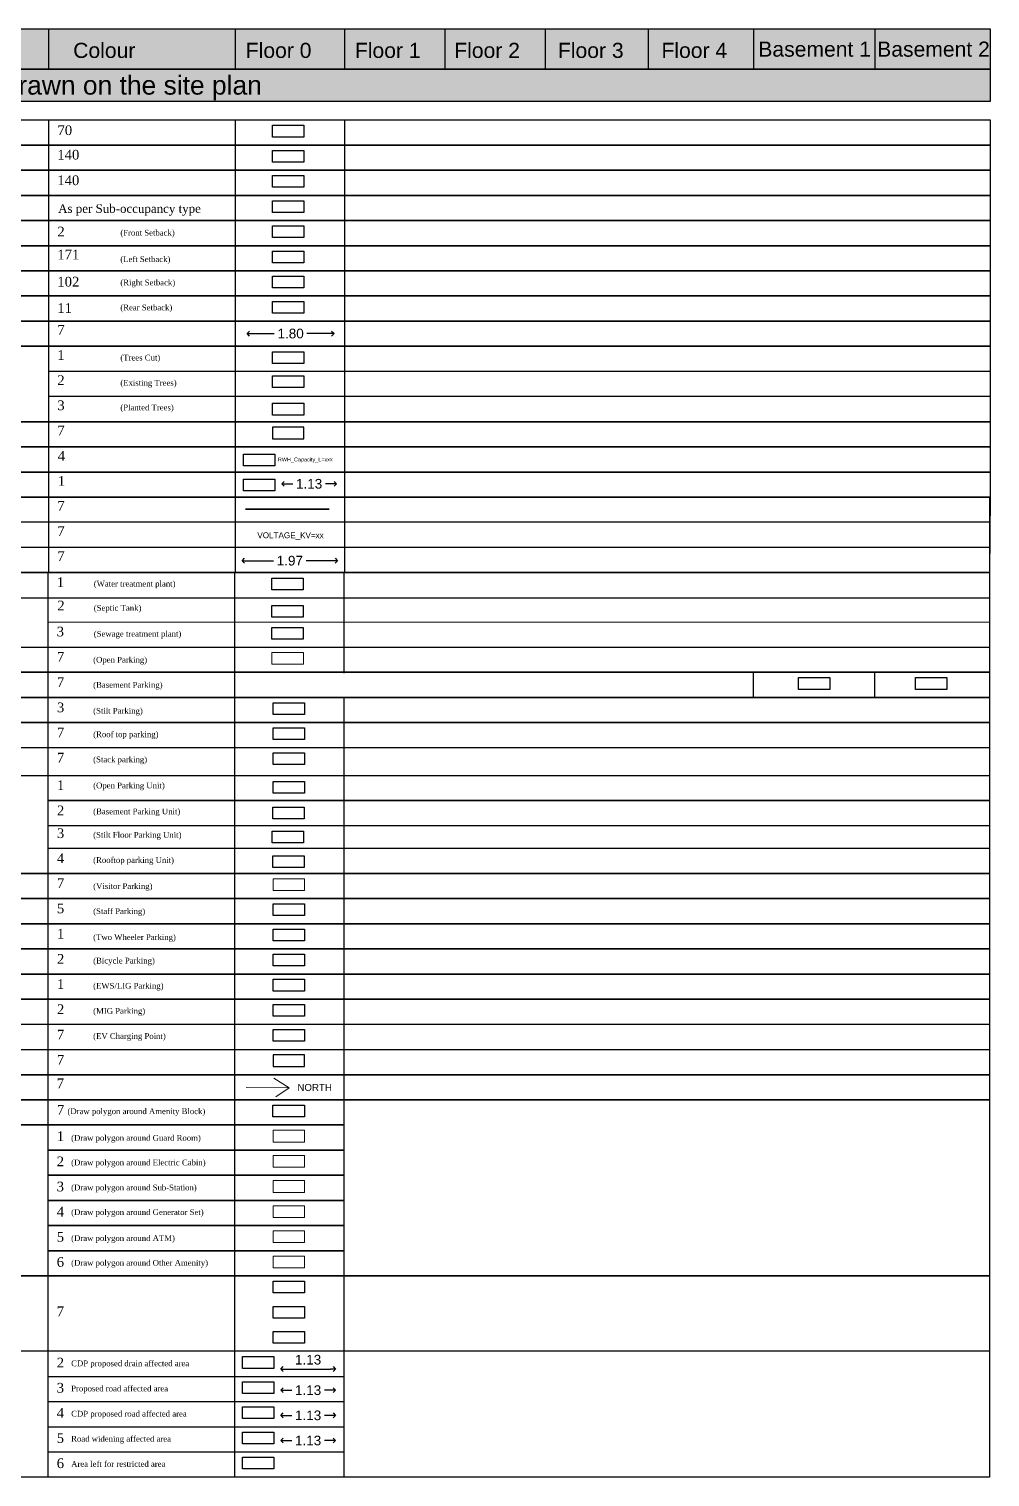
# Model space of a CAD drawing. Header units: millimetres. Extents: x -9481 to -9286, y 28723 to 28853.
# Drawn here: x -9462.12 to -9442.22, y 28811.33 to 28841.31 of the extents above; entities that cross this region are included whole.
import ezdxf

# ---------------------------------------------------------------- set-up
doc = ezdxf.new("R2010")
doc.units = ezdxf.units.MM
doc.header["$PDMODE"] = 34
doc.header["$PDSIZE"] = -15
doc.linetypes.add('CONTINULUS', pattern=[0])
for name, color, linetype in [('ACCBLK_1', 7, 'Continuous'), ('BLK_1_FLR_-2_FAR_AREA_ADD_EXISTING', 7, 'Continuous'), ('BLK_1_PLANTATION_GREENSTRIP', 7, 'Continuous'), ('DA parking', 7, 'Continuous'), ('DIST_BETWEEN_BLK_1_BLK_2', 7, 'Continuous'), ('EV_CHARGING_POINT', 7, 'Continuous'), ('HATCH', 7, 'Continuous'), ('PARKING_UNIT', 7, 'Continuous'), ('PLANTATION_TREECOVER', 7, 'Continuous'), ('SITE_COMPONENTS', 7, 'Continuous'), ('STACK_PARKING', 7, 'Continuous'), ('TWO_WHEELER_PARKING', 7, 'Continuous'), ('WATER_TREATMENT_PLANT', 7, 'Continuous')]:
    doc.layers.add(name, color=color, linetype=linetype)
for name, color, linetype, lineweight in [('ACCBLK_1_UNIT_1', 7, 'Continuous', 0), ('AFFECTED_LAND_AREA', 1, 'Continuous', 30), ('NORTH_DIRECTION', 7, 'Continuous', 0), ('OPEN_PARKING', 7, 'Continuous', 0), ('PLAN', 7, 'Continuous', 40), ('VISITOR_PARKING', 7, 'Continuous', 0)]:
    doc.layers.add(name, color=color, linetype=linetype, lineweight=lineweight)
for name, color, linetype, plot in [('BLK_1_COVERED_AREA', 140, 'Continuous', False), ('BLK_1_COVERED_AREA_DEDUCT', 140, 'Continuous', False), ('BLK_1_FIRE_TENDER_MOVEMENT', 7, 'Continuous', False), ('BLK_1_FLR_-1_COVERED_PARKING', 7, 'Continuous', False), ('BLK_1_FLR_-2_COVERED_PARKING', 7, 'Continuous', False), ('BLK_1_LVL_0_BLDG_FOOT_PRINT', 1, 'Continuous', False), ('BLK_1_LVL_0_FRONT_SETBACK', 2, 'Continuous', False), ('BLK_1_LVL_0_REAR_SETBACK', 11, 'Continuous', False), ('BLK_1_LVL_0_SIDE_SETBACK1', 171, 'Continuous', False), ('BLK_1_LVL_0_SIDE_SETBACK2', 102, 'Continuous', False), ('BLK_2_FIRE_TENDER_MOVEMENT', 7, 'Continuous', False), ('BLK_3_FIRE_TENDER_MOVEMENT', 7, 'Continuous', False), ('HORIZ_CLEAR_OHEL_1', 7, 'Continuous', False), ('OHEL_1', 7, 'Continuous', False), ('PLOT_BOUNDARY', 70, 'Continuous', False), ('RWH', 4, 'Continuous', False), ('SPECIAL_PARKING', 7, 'Continuous', False), ('VOLTAGE_1', 7, 'Continuous', False)]:
    doc.layers.add(name, color=color, linetype=linetype, plot=plot)
doc.styles.add('Arial', font='arial.ttf', dxfattribs={"height": 0.2})
doc.styles.add('MtXpl_Georgia', font='georgiab.ttf')
doc.styles.get("Standard").update_dxf_attribs({"font": 'arial.ttf', "height": 0.25})
doc.styles.add('style2', font='arial.ttf', dxfattribs={"height": 0.3})
doc.dimstyles.new('INT DIM', dxfattribs={"dimtxt": 0.3, "dimasz": 0.1, "dimexe": 0.18, "dimexo": 0.0625, "dimgap": 0.09, "dimtad": 0, "dimzin": 0, "dimdsep": 46, "dimtxsty": 'style2', "dimblk": 'OPEN90', "dimcen": 0.09, "dimse1": 1, "dimse2": 1, "dimclrd": 250, "dimclrt": 256, "dimadec": 0, "dimazin": 0, "dimtfac": 1, "dimtofl": 0, "dimtmove": 0, "dimatfit": 3, "dimfxl": 0, "dimtolj": 1, "dimtzin": 0, "dimlwd": -1, "dimarcsym": 0})

# ---------------------------------------------------------------- blocks, each defined once
blk = doc.blocks.new('Ho')
h = blk.add_hatch(color=244)
h.dxf.hatch_style = 1
h.paths.add_polyline_path([(-9481.246, 28805.433), (-9481.246, 28804.6), (-9470.852, 28804.6), (-9470.852, 28805.433)], flags=17)
h.paths.add_polyline_path([(-9470.852, 28805.433), (-9470.852, 28804.6), (-9461.72, 28804.6), (-9461.72, 28805.433)], flags=17)
h.paths.add_polyline_path([(-9457.85, 28804.6), (-9457.85, 28805.433), (-9461.72, 28805.433), (-9461.72, 28804.6)], flags=17)
h.paths.add_polyline_path([(-9457.85, 28805.433), (-9457.85, 28804.6), (-9455.59, 28804.6), (-9455.59, 28805.433)], flags=17)
h.paths.add_polyline_path([(-9455.59, 28805.433), (-9455.59, 28804.6), (-9453.509, 28804.6), (-9453.509, 28805.433)], flags=17)
h.paths.add_polyline_path([(-9453.509, 28805.433), (-9453.509, 28804.6), (-9451.428, 28804.6), (-9451.428, 28805.433)], flags=17)
h.paths.add_polyline_path([(-9449.296, 28805.433), (-9451.428, 28805.433), (-9451.428, 28804.6), (-9449.296, 28804.6)], flags=17)
h.paths.add_polyline_path([(-9447.114, 28805.433), (-9449.296, 28805.433), (-9449.296, 28804.6), (-9447.114, 28804.6)], flags=17)
h.paths.add_polyline_path([(-9444.602, 28805.433), (-9447.114, 28805.433), (-9447.114, 28804.6), (-9444.602, 28804.6)], flags=17)
h.paths.add_polyline_path([(-9442.218, 28804.6), (-9442.218, 28805.433), (-9444.602, 28805.433), (-9444.602, 28804.6)])
for p, q in [((-9470.852, 28805.433), (-9470.852, 28804.6)), ((-9461.72, 28805.433), (-9461.72, 28804.598)), ((-9457.85, 28805.433), (-9457.85, 28804.6)), ((-9455.59, 28805.433), (-9455.59, 28804.6)), ((-9453.509, 28805.433), (-9453.509, 28804.6)), ((-9451.428, 28805.433), (-9451.428, 28804.6)), ((-9449.296, 28805.433), (-9449.296, 28804.6)), ((-9447.114, 28805.433), (-9447.114, 28804.6)), ((-9444.602, 28805.433), (-9444.602, 28804.6))]:
    blk.add_line(p, q)
blk.add_lwpolyline([(-9481.246, 28805.433), (-9442.218, 28805.433), (-9442.218, 28804.6), (-9481.246, 28804.6), (-9481.246, 28805.433)], close=True)
at = {"color": 18, "char_height": 0.31294, "attachment_point": 1}
for s, width, gutter_width, insert in [('{\\C256;Basement 1}', 9.5109, 1.306, (-9447.017, 28805.172)), ('{\\C256;Basement 2}', 9.5109, 1.306, (-9444.555, 28805.172)), ('{\\C256;Feature Name}', 11.88863, 1.633, (-9480.349, 28805.146)), ('{\\C256;Layer Name}', 11.88863, 1.633, (-9469.843, 28805.146)), ('{\\C256;Colour}', 11.88863, 1.633, (-9461.206, 28805.146)), ('{\\C256;Floor 0}', 11.88863, 1.633, (-9457.632, 28805.146)), ('{\\C256;Floor 1}', 11.88863, 1.633, (-9455.372, 28805.146)), ('{\\C256;Floor 2}', 11.88863, 1.633, (-9453.314, 28805.146)), ('{\\C256;Floor 3}', 11.88863, 1.633, (-9451.167, 28805.146)), ('{\\C256;Floor 4}', 11.88863, 1.633, (-9449.023, 28805.146))]:
    blk.add_mtext_dynamic_manual_height_columns(s, width=width, gutter_width=gutter_width, heights=[0], dxfattribs=dict(at, insert=insert))
blk = doc.blocks.new('_Open90')
at = {"layer": 'PLAN', "color": 0, "lineweight": -2}
for p, q in [((0, 0), (-1, 0)), ((-0.5, 0.5), (0, 0)), ((0, 0), (-0.5, -0.5))]:
    blk.add_line(p, q, dxfattribs=at)
blk = doc.blocks.new('*D5')
at = {"layer": 'Defpoints', "color": 0}
for p in [(-9457.602, 28835.007), (-9455.804, 28835.007), (-9455.804, 28835.007)]:
    blk.add_point(p, dxfattribs=at)
at = {"layer": 'DIST_BETWEEN_BLK_1_BLK_2', "color": 250, "ltscale": 0.05}
for p, q in [((-9457.502, 28835.007), (-9457.043, 28835.007)), ((-9455.904, 28835.007), (-9456.364, 28835.007))]:
    blk.add_line(p, q, dxfattribs=at)
at = {"layer": 'DIST_BETWEEN_BLK_1_BLK_2', "color": 250, "xscale": 0.1, "yscale": 0.1, "zscale": 0.1, "rotation": 180}
blk.add_blockref('_Open90', (-9457.602, 28835.007), dxfattribs=at)
at = {"layer": 'DIST_BETWEEN_BLK_1_BLK_2', "color": 250, "xscale": 0.1, "yscale": 0.1, "zscale": 0.1}
blk.add_blockref('_Open90', (-9455.804, 28835.007), dxfattribs=at)
at = {"layer": 'DIST_BETWEEN_BLK_1_BLK_2', "linetype": 'CONTINULUS', "ltscale": 0.05, "insert": (-9456.703, 28835.007), "char_height": 0.2, "attachment_point": 5, "style": 'Arial'}
blk.add_mtext('\\A1;1.80', dxfattribs=at)
blk = doc.blocks.new('*D6')
at = {"layer": 'Defpoints', "color": 0}
for p in [(-9456.885, 28831.879), (-9455.754, 28831.897), (-9455.754, 28831.897)]:
    blk.add_point(p, dxfattribs=at)
at = {"layer": 'SITE_COMPONENTS', "color": 250, "ltscale": 0.05}
for p, q in [((-9456.785, 28831.897), (-9456.66, 28831.897)), ((-9455.854, 28831.897), (-9455.98, 28831.897))]:
    blk.add_line(p, q, dxfattribs=at)
at = {"layer": 'SITE_COMPONENTS', "color": 250, "xscale": 0.1, "yscale": 0.1, "zscale": 0.1, "rotation": 180}
blk.add_blockref('_Open90', (-9456.885, 28831.897), dxfattribs=at)
at = {"layer": 'SITE_COMPONENTS', "color": 250, "xscale": 0.1, "yscale": 0.1, "zscale": 0.1}
blk.add_blockref('_Open90', (-9455.754, 28831.897), dxfattribs=at)
at = {"layer": 'SITE_COMPONENTS', "linetype": 'CONTINULUS', "ltscale": 0.05, "insert": (-9456.32, 28831.897), "char_height": 0.2, "attachment_point": 5, "style": 'Arial'}
blk.add_mtext('\\A1;1.13', dxfattribs=at)
blk = doc.blocks.new('*D7')
at = {"layer": 'Defpoints', "color": 0}
for p in [(-9457.705, 28830.307), (-9455.733, 28830.307), (-9455.733, 28830.305)]:
    blk.add_point(p, dxfattribs=at)
at = {"layer": 'HORIZ_CLEAR_OHEL_1', "color": 250, "ltscale": 0.05}
for p, q in [((-9457.605, 28830.305), (-9457.059, 28830.305)), ((-9455.833, 28830.305), (-9456.379, 28830.305))]:
    blk.add_line(p, q, dxfattribs=at)
at = {"layer": 'HORIZ_CLEAR_OHEL_1', "color": 250, "xscale": 0.1, "yscale": 0.1, "zscale": 0.1, "rotation": 180}
blk.add_blockref('_Open90', (-9457.705, 28830.305), dxfattribs=at)
at = {"layer": 'HORIZ_CLEAR_OHEL_1', "color": 250, "xscale": 0.1, "yscale": 0.1, "zscale": 0.1}
blk.add_blockref('_Open90', (-9455.733, 28830.305), dxfattribs=at)
at = {"layer": 'HORIZ_CLEAR_OHEL_1', "linetype": 'CONTINULUS', "ltscale": 0.05, "insert": (-9456.719, 28830.305), "char_height": 0.2, "attachment_point": 5, "style": 'Arial'}
blk.add_mtext('\\A1;1.97', dxfattribs=at)
blk = doc.blocks.new('*D314')
at = {"layer": 'AFFECTED_LAND_AREA', "color": 250, "ltscale": 0.5}
blk.add_line((-9456.806, 28813.571), (-9455.875, 28813.571), dxfattribs=at)
at = {"layer": 'Defpoints', "color": 0}
for p in [(-9455.775, 28813.571), (-9455.775, 28813.571), (-9456.906, 28813.552)]:
    blk.add_point(p, dxfattribs=at)
at = {"layer": 'AFFECTED_LAND_AREA', "color": 250, "xscale": 0.1, "yscale": 0.1, "zscale": 0.1, "rotation": 180}
blk.add_blockref('_Open90', (-9456.906, 28813.571), dxfattribs=at)
at = {"layer": 'AFFECTED_LAND_AREA', "color": 250, "xscale": 0.1, "yscale": 0.1, "zscale": 0.1}
blk.add_blockref('_Open90', (-9455.775, 28813.571), dxfattribs=at)
at = {"layer": 'AFFECTED_LAND_AREA', "linetype": 'CONTINULUS', "ltscale": 0.05, "insert": (-9456.341, 28813.763), "char_height": 0.2, "attachment_point": 5, "style": 'Arial'}
blk.add_mtext('\\A1;1.13', dxfattribs=at)
blk = doc.blocks.new('*D315')
at = {"layer": 'AFFECTED_LAND_AREA', "color": 250, "ltscale": 0.5}
for p, q in [((-9456.806, 28813.132), (-9456.681, 28813.132)), ((-9455.875, 28813.132), (-9456.001, 28813.132))]:
    blk.add_line(p, q, dxfattribs=at)
at = {"layer": 'Defpoints', "color": 0}
for p in [(-9456.906, 28813.113), (-9455.775, 28813.132), (-9455.775, 28813.132)]:
    blk.add_point(p, dxfattribs=at)
at = {"layer": 'AFFECTED_LAND_AREA', "color": 250, "xscale": 0.1, "yscale": 0.1, "zscale": 0.1, "rotation": 180}
blk.add_blockref('_Open90', (-9456.906, 28813.132), dxfattribs=at)
at = {"layer": 'AFFECTED_LAND_AREA', "color": 250, "xscale": 0.1, "yscale": 0.1, "zscale": 0.1}
blk.add_blockref('_Open90', (-9455.775, 28813.132), dxfattribs=at)
at = {"layer": 'AFFECTED_LAND_AREA', "linetype": 'CONTINULUS', "ltscale": 0.05, "insert": (-9456.341, 28813.132), "char_height": 0.2, "attachment_point": 5, "style": 'Arial'}
blk.add_mtext('\\A1;1.13', dxfattribs=at)
blk = doc.blocks.new('*D316')
at = {"layer": 'AFFECTED_LAND_AREA', "color": 250, "ltscale": 0.5}
for p, q in [((-9456.806, 28812.611), (-9456.681, 28812.611)), ((-9455.875, 28812.611), (-9456.001, 28812.611))]:
    blk.add_line(p, q, dxfattribs=at)
at = {"layer": 'Defpoints', "color": 0}
for p in [(-9456.906, 28812.593), (-9455.775, 28812.611), (-9455.775, 28812.611)]:
    blk.add_point(p, dxfattribs=at)
at = {"layer": 'AFFECTED_LAND_AREA', "color": 250, "xscale": 0.1, "yscale": 0.1, "zscale": 0.1, "rotation": 180}
blk.add_blockref('_Open90', (-9456.906, 28812.611), dxfattribs=at)
at = {"layer": 'AFFECTED_LAND_AREA', "color": 250, "xscale": 0.1, "yscale": 0.1, "zscale": 0.1}
blk.add_blockref('_Open90', (-9455.775, 28812.611), dxfattribs=at)
at = {"layer": 'AFFECTED_LAND_AREA', "linetype": 'CONTINULUS', "ltscale": 0.05, "insert": (-9456.341, 28812.611), "char_height": 0.2, "attachment_point": 5, "style": 'Arial'}
blk.add_mtext('\\A1;1.13', dxfattribs=at)
blk = doc.blocks.new('*D317')
at = {"layer": 'AFFECTED_LAND_AREA', "color": 250, "ltscale": 0.5}
for p, q in [((-9456.806, 28812.09), (-9456.681, 28812.09)), ((-9455.875, 28812.09), (-9456.001, 28812.09))]:
    blk.add_line(p, q, dxfattribs=at)
at = {"layer": 'Defpoints', "color": 0}
for p in [(-9456.906, 28812.072), (-9455.775, 28812.09), (-9455.775, 28812.09)]:
    blk.add_point(p, dxfattribs=at)
at = {"layer": 'AFFECTED_LAND_AREA', "color": 250, "xscale": 0.1, "yscale": 0.1, "zscale": 0.1, "rotation": 180}
blk.add_blockref('_Open90', (-9456.906, 28812.09), dxfattribs=at)
at = {"layer": 'AFFECTED_LAND_AREA', "color": 250, "xscale": 0.1, "yscale": 0.1, "zscale": 0.1}
blk.add_blockref('_Open90', (-9455.775, 28812.09), dxfattribs=at)
at = {"layer": 'AFFECTED_LAND_AREA', "linetype": 'CONTINULUS', "ltscale": 0.05, "insert": (-9456.341, 28812.09), "char_height": 0.2, "attachment_point": 5, "style": 'Arial'}
blk.add_mtext('\\A1;1.13', dxfattribs=at)

msp = doc.modelspace()

# ---------------------------------------------------------------- hatches: boundary and pattern name
at = {"layer": 'HATCH', "linetype": 'CONTINULUS', "ltscale": 0.05}
h = msp.add_hatch(color=241, dxfattribs=at)
h.dxf.hatch_style = 1
h.paths.add_polyline_path([(-9481.246, 28840.481), (-9481.246, 28839.812), (-9442.218, 28839.812), (-9442.218, 28840.481)])

# ---------------------------------------------------------------- linework, layer by layer
for p, q in [((-9461.72, 28839.43), (-9461.72, 28838.908)), ((-9457.85, 28839.43), (-9457.85, 28838.909)), ((-9455.59, 28839.43), (-9455.59, 28838.909)), ((-9461.72, 28838.909), (-9461.72, 28838.387)), ((-9457.85, 28838.909), (-9457.85, 28838.389)), ((-9455.59, 28838.909), (-9455.59, 28838.389)), ((-9461.72, 28838.389), (-9461.72, 28837.347)), ((-9457.85, 28838.389), (-9457.85, 28837.347)), ((-9455.59, 28838.389), (-9455.59, 28837.347)), ((-9461.72, 28837.347), (-9461.72, 28836.825)), ((-9457.85, 28837.347), (-9457.85, 28836.827)), ((-9455.59, 28837.347), (-9455.59, 28836.827)), ((-9461.72, 28836.827), (-9461.72, 28836.305)), ((-9457.85, 28836.827), (-9457.85, 28836.306)), ((-9455.59, 28836.827), (-9455.59, 28836.306)), ((-9461.72, 28836.306), (-9461.72, 28835.784)), ((-9457.85, 28836.306), (-9457.85, 28835.786)), ((-9455.59, 28836.306), (-9455.59, 28835.786)), ((-9461.72, 28835.786), (-9461.72, 28835.263)), ((-9457.85, 28835.786), (-9457.85, 28835.265)), ((-9455.59, 28835.786), (-9455.59, 28835.265)), ((-9442.218, 28835.265), (-9481.246, 28835.265)), ((-9461.72, 28835.265), (-9461.72, 28834.743)), ((-9457.85, 28835.265), (-9457.85, 28834.744)), ((-9455.59, 28835.265), (-9455.59, 28834.744)), ((-9481.246, 28834.744), (-9442.218, 28834.744)), ((-9461.72, 28834.744), (-9461.72, 28834.222)), ((-9457.85, 28834.744), (-9457.85, 28834.224)), ((-9455.59, 28834.744), (-9455.59, 28834.224)), ((-9442.218, 28834.744), (-9442.218, 28834.224)), ((-9461.72, 28834.224), (-9461.72, 28833.701)), ((-9442.218, 28834.224), (-9461.72, 28834.224)), ((-9457.85, 28834.224), (-9457.85, 28833.703)), ((-9455.59, 28834.224), (-9455.59, 28833.703)), ((-9442.218, 28834.224), (-9442.218, 28833.703)), ((-9461.72, 28833.703), (-9461.72, 28833.181)), ((-9442.218, 28833.703), (-9461.72, 28833.703)), ((-9457.85, 28833.703), (-9457.85, 28833.182)), ((-9455.59, 28833.703), (-9455.59, 28833.182)), ((-9442.218, 28833.703), (-9442.218, 28833.182)), ((-9442.218, 28833.182), (-9481.246, 28833.182)), ((-9461.72, 28833.182), (-9461.72, 28832.66)), ((-9457.85, 28833.182), (-9457.85, 28832.662)), ((-9455.59, 28833.182), (-9455.59, 28832.662)), ((-9461.72, 28832.662), (-9461.72, 28832.14)), ((-9457.85, 28832.662), (-9457.85, 28832.141)), ((-9455.59, 28832.662), (-9455.59, 28832.141)), ((-9461.72, 28832.141), (-9461.72, 28831.619)), ((-9457.85, 28832.141), (-9457.85, 28831.62)), ((-9455.59, 28832.141), (-9455.59, 28831.62)), ((-9461.72, 28831.62), (-9461.72, 28831.098)), ((-9457.85, 28831.62), (-9457.85, 28831.1)), ((-9455.59, 28831.62), (-9455.59, 28831.1)), ((-9442.23, 28831.62), (-9442.23, 28831.1)), ((-9442.23, 28831.1), (-9470.852, 28831.1)), ((-9461.72, 28831.1), (-9461.72, 28830.578)), ((-9457.85, 28831.1), (-9457.85, 28830.579)), ((-9455.59, 28831.1), (-9455.59, 28830.579)), ((-9442.23, 28831.1), (-9442.23, 28830.579)), ((-9442.23, 28830.579), (-9470.852, 28830.579)), ((-9461.72, 28830.579), (-9461.72, 28830.057)), ((-9457.85, 28830.579), (-9457.85, 28830.058)), ((-9455.59, 28830.579), (-9455.59, 28830.058)), ((-9442.23, 28830.579), (-9442.23, 28830.058)), ((-9461.732, 28830.058), (-9461.732, 28827.976)), ((-9457.862, 28830.058), (-9457.862, 28827.976)), ((-9455.602, 28830.058), (-9455.602, 28827.976)), ((-9461.732, 28828.516), (-9461.732, 28827.994)), ((-9457.862, 28828.516), (-9457.862, 28827.996)), ((-9455.602, 28828.516), (-9455.602, 28827.996)), ((-9461.732, 28827.996), (-9461.732, 28827.473)), ((-9457.862, 28827.996), (-9457.862, 28827.475)), ((-9447.126, 28827.996), (-9447.126, 28827.475)), ((-9444.614, 28827.996), (-9444.614, 28827.475)), ((-9461.732, 28827.475), (-9461.732, 28826.953)), ((-9457.862, 28827.475), (-9457.862, 28826.954)), ((-9455.602, 28827.475), (-9455.602, 28826.954)), ((-9461.732, 28826.954), (-9461.732, 28826.432)), ((-9457.862, 28826.954), (-9457.862, 28826.434)), ((-9455.602, 28826.954), (-9455.602, 28826.434)), ((-9461.732, 28825.913), (-9461.732, 28825.391)), ((-9461.732, 28825.393), (-9461.732, 28824.871)), ((-9461.732, 28824.872), (-9461.732, 28824.35)), ((-9461.732, 28823.83), (-9461.732, 28823.308)), ((-9457.862, 28823.83), (-9457.862, 28823.31)), ((-9455.602, 28823.83), (-9455.602, 28822.789)), ((-9461.732, 28823.31), (-9461.732, 28822.788)), ((-9457.862, 28823.31), (-9457.862, 28822.789)), ((-9461.732, 28822.789), (-9461.732, 28822.267)), ((-9457.862, 28822.789), (-9457.862, 28822.269)), ((-9455.602, 28822.789), (-9455.602, 28822.269)), ((-9461.732, 28822.269), (-9461.732, 28821.746)), ((-9457.862, 28822.269), (-9457.862, 28821.748)), ((-9455.602, 28822.269), (-9455.602, 28821.748)), ((-9461.732, 28821.748), (-9461.732, 28821.226)), ((-9457.862, 28821.748), (-9457.862, 28821.227)), ((-9455.602, 28821.748), (-9455.602, 28821.227)), ((-9461.732, 28821.227), (-9461.732, 28820.186)), ((-9457.862, 28821.227), (-9457.862, 28820.186)), ((-9455.602, 28821.227), (-9455.602, 28820.186)), ((-9461.732, 28820.186), (-9461.732, 28819.664)), ((-9457.862, 28820.186), (-9457.862, 28819.665)), ((-9455.602, 28820.186), (-9455.602, 28819.665)), ((-9461.732, 28819.665), (-9461.732, 28819.143)), ((-9457.862, 28819.665), (-9457.862, 28819.145)), ((-9455.602, 28819.665), (-9455.602, 28819.145)), ((-9461.732, 28819.145), (-9461.732, 28818.622)), ((-9457.862, 28819.145), (-9457.862, 28818.624)), ((-9455.602, 28819.145), (-9455.602, 28818.624)), ((-9461.732, 28818.624), (-9461.732, 28818.102)), ((-9457.862, 28818.624), (-9457.862, 28818.103)), ((-9455.602, 28818.624), (-9455.602, 28818.103)), ((-9461.732, 28818.103), (-9461.732, 28817.581)), ((-9457.862, 28818.103), (-9457.862, 28817.583)), ((-9455.602, 28818.103), (-9455.602, 28817.583)), ((-9461.732, 28817.583), (-9461.732, 28817.061)), ((-9457.862, 28817.583), (-9457.862, 28817.062)), ((-9455.602, 28817.583), (-9455.602, 28817.062)), ((-9461.732, 28817.062), (-9461.732, 28816.54)), ((-9457.862, 28817.062), (-9457.862, 28816.541)), ((-9455.602, 28817.062), (-9455.602, 28816.541)), ((-9461.732, 28816.541), (-9461.732, 28816.019)), ((-9457.862, 28816.541), (-9457.862, 28816.021)), ((-9455.602, 28816.541), (-9455.602, 28816.021)), ((-9461.732, 28816.021), (-9461.732, 28811.335)), ((-9457.862, 28816.021), (-9457.862, 28815.5)), ((-9455.602, 28816.021), (-9455.602, 28815.5)), ((-9457.862, 28815.5), (-9457.862, 28814.979)), ((-9457.862, 28815.5), (-9457.862, 28811.335)), ((-9455.602, 28815.5), (-9455.602, 28814.979)), ((-9457.862, 28814.979), (-9457.862, 28814.459)), ((-9455.602, 28814.979), (-9455.602, 28814.459)), ((-9455.602, 28814.459), (-9455.602, 28811.335))]:
    msp.add_line(p, q)
for points in [[(-9481.246, 28840.481), (-9442.218, 28840.481), (-9442.218, 28839.812), (-9481.246, 28839.812), (-9481.246, 28840.481)], [(-9481.246, 28839.43), (-9442.218, 28839.43), (-9442.218, 28838.909), (-9481.246, 28838.909), (-9481.246, 28839.43)], [(-9481.246, 28837.868), (-9442.218, 28837.868), (-9442.218, 28837.347), (-9481.246, 28837.347), (-9481.246, 28837.868)], [(-9481.246, 28835.265), (-9442.218, 28835.265), (-9442.218, 28834.744), (-9481.246, 28834.744), (-9481.246, 28835.265)], [(-9481.246, 28833.182), (-9442.218, 28833.182), (-9442.218, 28832.662), (-9481.246, 28832.662), (-9481.246, 28833.182)], [(-9481.246, 28832.662), (-9442.218, 28832.662), (-9442.218, 28832.141), (-9481.246, 28832.141), (-9481.246, 28832.662)], [(-9481.246, 28832.141), (-9442.218, 28832.141), (-9442.218, 28831.62), (-9481.246, 28831.62), (-9481.246, 28832.141)], [(-9481.246, 28831.62), (-9442.218, 28831.62), (-9442.23, 28830.058), (-9481.258, 28830.058), (-9481.258, 28830.579)], [(-9481.258, 28820.186), (-9442.23, 28820.186), (-9442.23, 28819.665), (-9481.258, 28819.665), (-9481.258, 28820.186)], [(-9481.258, 28819.665), (-9442.23, 28819.665), (-9442.23, 28819.145), (-9481.258, 28819.145), (-9481.258, 28819.665)]]:
    msp.add_lwpolyline(points, close=True)
for points in [[(-9481.246, 28838.389), (-9481.246, 28838.909), (-9442.218, 28838.909), (-9442.218, 28838.389), (-9470.99, 28838.389)], [(-9470.99, 28838.389), (-9442.218, 28838.389), (-9442.218, 28837.868), (-9481.246, 28837.868), (-9481.246, 28838.389)], [(-9481.246, 28836.827), (-9481.246, 28837.347), (-9442.218, 28837.347), (-9442.218, 28836.827), (-9470.99, 28836.827)], [(-9470.99, 28837.347), (-9442.218, 28837.347), (-9442.218, 28836.827), (-9470.99, 28836.827)], [(-9470.99, 28836.827), (-9442.218, 28836.827), (-9442.218, 28836.306), (-9470.99, 28836.306)], [(-9470.99, 28836.306), (-9442.218, 28836.306), (-9442.218, 28835.786), (-9470.99, 28835.786)], [(-9470.99, 28835.786), (-9442.218, 28835.786), (-9442.218, 28835.265), (-9481.246, 28835.265), (-9481.246, 28835.786)], [(-9481.258, 28829.538), (-9481.258, 28830.058), (-9442.23, 28830.058), (-9442.23, 28829.538), (-9442.23, 28829.538)], [(-9481.258, 28827.996), (-9481.258, 28828.516), (-9442.23, 28828.516), (-9442.23, 28827.996), (-9470.864, 28827.996)], [(-9470.864, 28827.996), (-9442.23, 28827.996), (-9442.23, 28827.475), (-9470.864, 28827.475)], [(-9470.864, 28827.475), (-9442.23, 28827.475), (-9442.23, 28826.954), (-9470.864, 28826.954)], [(-9470.864, 28826.954), (-9442.23, 28826.954), (-9442.23, 28826.434), (-9470.864, 28826.434)], [(-9481.258, 28825.862), (-9442.23, 28825.862), (-9442.23, 28825.342), (-9461.732, 28825.342)], [(-9461.732, 28825.342), (-9442.23, 28825.342), (-9442.23, 28824.814), (-9461.732, 28824.814)], [(-9461.732, 28824.351), (-9442.23, 28824.351), (-9442.23, 28823.83), (-9470.864, 28823.83)], [(-9481.258, 28823.31), (-9481.258, 28823.83), (-9442.23, 28823.83), (-9442.23, 28823.31), (-9470.864, 28823.31)], [(-9470.864, 28823.31), (-9442.23, 28823.31), (-9442.23, 28822.789), (-9470.864, 28822.789)], [(-9470.864, 28822.789), (-9442.23, 28822.789), (-9442.23, 28822.269), (-9470.864, 28822.269)], [(-9470.864, 28822.269), (-9442.23, 28822.269), (-9442.23, 28821.748), (-9470.864, 28821.748)], [(-9470.864, 28821.748), (-9442.23, 28821.748), (-9442.23, 28821.227), (-9470.864, 28821.227)], [(-9470.864, 28821.227), (-9442.23, 28821.227), (-9442.23, 28820.707), (-9470.864, 28820.707)], [(-9481.258, 28818.624), (-9481.258, 28819.145), (-9442.23, 28819.145), (-9442.23, 28818.624)], [(-9470.864, 28818.624), (-9455.602, 28818.624)], [(-9470.864, 28818.624), (-9455.602, 28818.624)], [(-9455.602, 28818.624), (-9470.864, 28818.624)], [(-9442.23, 28818.624), (-9442.23, 28818.103)], [(-9461.732, 28818.103), (-9455.602, 28818.103)], [(-9455.602, 28818.103), (-9461.732, 28818.103)], [(-9442.23, 28818.103), (-9442.23, 28817.583)], [(-9461.732, 28817.583), (-9455.602, 28817.583)], [(-9455.602, 28817.583), (-9461.732, 28817.583)], [(-9442.23, 28817.583), (-9442.23, 28817.062)], [(-9461.732, 28817.062), (-9455.602, 28817.062)], [(-9455.602, 28817.062), (-9461.732, 28817.062)], [(-9442.23, 28817.062), (-9442.23, 28816.541)], [(-9461.732, 28816.541), (-9455.602, 28816.541)], [(-9455.602, 28816.541), (-9461.732, 28816.541)], [(-9442.23, 28816.541), (-9442.23, 28816.021)], [(-9442.23, 28816.021), (-9442.23, 28815.5), (-9481.258, 28815.5), (-9481.258, 28816.021), (-9481.258, 28816.021)], [(-9461.732, 28816.021), (-9455.602, 28816.021)], [(-9455.602, 28816.021), (-9461.732, 28816.021)], [(-9481.258, 28814.979), (-9481.258, 28815.5), (-9442.23, 28815.5), (-9442.23, 28814.979)], [(-9442.23, 28814.979), (-9442.23, 28814.459)], [(-9442.23, 28814.459), (-9442.23, 28813.938), (-9481.258, 28813.938), (-9481.258, 28814.459)], [(-9442.23, 28813.938), (-9442.23, 28811.335), (-9481.258, 28811.335), (-9481.258, 28813.938)], [(-9461.732, 28813.418), (-9455.602, 28813.418)], [(-9461.732, 28812.897), (-9455.602, 28812.897)], [(-9461.732, 28812.376), (-9455.602, 28812.376)], [(-9461.732, 28811.856), (-9455.602, 28811.856)]]:
    msp.add_lwpolyline(points)
at = {"layer": 'ACCBLK_1'}
msp.add_lwpolyline([(-9457.068, 28819.034), (-9456.419, 28819.034), (-9456.419, 28818.791), (-9457.068, 28818.791)], close=True, dxfattribs=at)
at = {"layer": 'ACCBLK_1_UNIT_1', "color": 1, "linetype": 'CONTINULUS', "ltscale": 0.05}
msp.add_lwpolyline([(-9456.415, 28818.513), (-9457.064, 28818.513), (-9457.064, 28818.271), (-9456.415, 28818.271)], close=True, dxfattribs=at)
at = {"layer": 'ACCBLK_1_UNIT_1', "color": 2, "linetype": 'CONTINULUS', "ltscale": 0.05}
msp.add_lwpolyline([(-9456.415, 28817.992), (-9457.064, 28817.992), (-9457.064, 28817.75), (-9456.415, 28817.75)], close=True, dxfattribs=at)
at = {"layer": 'ACCBLK_1_UNIT_1', "color": 3, "linetype": 'CONTINULUS', "ltscale": 0.05}
msp.add_lwpolyline([(-9456.415, 28817.472), (-9457.064, 28817.472), (-9457.064, 28817.229), (-9456.415, 28817.229)], close=True, dxfattribs=at)
at = {"layer": 'ACCBLK_1_UNIT_1', "color": 4, "linetype": 'CONTINULUS', "ltscale": 0.05}
msp.add_lwpolyline([(-9456.415, 28816.951), (-9457.064, 28816.951), (-9457.064, 28816.709), (-9456.415, 28816.709)], close=True, dxfattribs=at)
at = {"layer": 'ACCBLK_1_UNIT_1', "color": 5, "linetype": 'CONTINULUS', "ltscale": 0.05}
msp.add_lwpolyline([(-9456.415, 28816.43), (-9457.064, 28816.43), (-9457.064, 28816.188), (-9456.415, 28816.188)], close=True, dxfattribs=at)
at = {"layer": 'ACCBLK_1_UNIT_1', "color": 6, "linetype": 'CONTINULUS', "ltscale": 0.05}
msp.add_lwpolyline([(-9456.415, 28815.91), (-9457.064, 28815.91), (-9457.064, 28815.667), (-9456.415, 28815.667)], close=True, dxfattribs=at)
at = {"layer": 'AFFECTED_LAND_AREA', "color": 2, "ltscale": 0.5}
msp.add_lwpolyline([(-9457.703, 28813.827), (-9457.054, 28813.827), (-9457.054, 28813.585), (-9457.703, 28813.585)], close=True, dxfattribs=at)
at = {"layer": 'AFFECTED_LAND_AREA', "color": 3, "ltscale": 0.5}
msp.add_lwpolyline([(-9457.703, 28813.306), (-9457.054, 28813.306), (-9457.054, 28813.064), (-9457.703, 28813.064)], close=True, dxfattribs=at)
at = {"layer": 'AFFECTED_LAND_AREA', "color": 4, "ltscale": 0.5}
msp.add_lwpolyline([(-9457.703, 28812.786), (-9457.054, 28812.786), (-9457.054, 28812.544), (-9457.703, 28812.544)], close=True, dxfattribs=at)
at = {"layer": 'AFFECTED_LAND_AREA', "color": 5, "ltscale": 0.5}
msp.add_lwpolyline([(-9457.703, 28812.265), (-9457.054, 28812.265), (-9457.054, 28812.023), (-9457.703, 28812.023)], close=True, dxfattribs=at)
at = {"layer": 'AFFECTED_LAND_AREA', "color": 6, "ltscale": 0.5}
msp.add_lwpolyline([(-9457.703, 28811.744), (-9457.054, 28811.744), (-9457.054, 28811.502), (-9457.703, 28811.502)], close=True, dxfattribs=at)
at = {"layer": 'BLK_1_COVERED_AREA'}
msp.add_lwpolyline([(-9457.08, 28838.798), (-9456.431, 28838.798), (-9456.431, 28838.556), (-9457.08, 28838.556)], close=True, dxfattribs=at)
at = {"layer": 'BLK_1_COVERED_AREA_DEDUCT'}
msp.add_lwpolyline([(-9457.08, 28838.278), (-9456.431, 28838.278), (-9456.431, 28838.036), (-9457.08, 28838.036)], close=True, dxfattribs=at)
at = {"layer": 'BLK_1_FIRE_TENDER_MOVEMENT', "color": 7, "linetype": 'CONTINULUS', "ltscale": 0.05}
msp.add_lwpolyline([(-9457.064, 28815.389), (-9456.415, 28815.389), (-9456.415, 28815.147), (-9457.064, 28815.147)], close=True, dxfattribs=at)
at = {"layer": 'BLK_1_FLR_-1_COVERED_PARKING', "linetype": 'CONTINULUS', "ltscale": 0.05}
msp.add_lwpolyline([(-9446.187, 28827.885), (-9445.538, 28827.885), (-9445.538, 28827.642), (-9446.187, 28827.642)], close=True, dxfattribs=at)
at = {"layer": 'BLK_1_FLR_-2_COVERED_PARKING', "linetype": 'CONTINULUS', "ltscale": 0.05}
msp.add_lwpolyline([(-9443.761, 28827.885), (-9443.112, 28827.885), (-9443.112, 28827.642), (-9443.761, 28827.642)], close=True, dxfattribs=at)
at = {"layer": 'BLK_1_FLR_-2_FAR_AREA_ADD_EXISTING', "color": 7, "linetype": 'CONTINULUS', "ltscale": 0.05}
for p, q in [((-9461.732, 28826.432), (-9461.732, 28823.83)), ((-9457.862, 28826.434), (-9457.862, 28823.83)), ((-9455.602, 28826.434), (-9455.602, 28823.83))]:
    msp.add_line(p, q, dxfattribs=at)
at = {"layer": 'BLK_1_LVL_0_BLDG_FOOT_PRINT', "color": 25}
msp.add_lwpolyline([(-9457.08, 28837.756), (-9456.431, 28837.756), (-9456.431, 28837.514), (-9457.08, 28837.514)], close=True, dxfattribs=at)
at = {"layer": 'BLK_1_LVL_0_FRONT_SETBACK', "color": 2}
msp.add_lwpolyline([(-9457.08, 28837.236), (-9456.431, 28837.236), (-9456.431, 28836.994), (-9457.08, 28836.994)], close=True, dxfattribs=at)
at = {"layer": 'BLK_1_LVL_0_REAR_SETBACK', "color": 11}
msp.add_lwpolyline([(-9457.08, 28835.674), (-9456.431, 28835.674), (-9456.431, 28835.432), (-9457.08, 28835.432)], close=True, dxfattribs=at)
at = {"layer": 'BLK_1_LVL_0_SIDE_SETBACK1', "color": 171}
msp.add_lwpolyline([(-9457.08, 28836.716), (-9456.431, 28836.716), (-9456.431, 28836.474), (-9457.08, 28836.474)], close=True, dxfattribs=at)
at = {"layer": 'BLK_1_LVL_0_SIDE_SETBACK2', "color": 102}
msp.add_lwpolyline([(-9457.08, 28836.195), (-9456.431, 28836.195), (-9456.431, 28835.953), (-9457.08, 28835.953)], close=True, dxfattribs=at)
at = {"layer": 'BLK_1_PLANTATION_GREENSTRIP', "linetype": 'CONTINULUS', "ltscale": 0.05}
msp.add_lwpolyline([(-9456.431, 28833.071), (-9457.08, 28833.071), (-9457.08, 28832.829), (-9456.431, 28832.829)], close=True, dxfattribs=at)
at = {"layer": 'BLK_2_FIRE_TENDER_MOVEMENT', "color": 7, "linetype": 'CONTINULUS', "ltscale": 0.05}
msp.add_lwpolyline([(-9457.064, 28814.868), (-9456.415, 28814.868), (-9456.415, 28814.626), (-9457.064, 28814.626)], close=True, dxfattribs=at)
at = {"layer": 'BLK_3_FIRE_TENDER_MOVEMENT', "color": 7, "linetype": 'CONTINULUS', "ltscale": 0.05}
msp.add_lwpolyline([(-9457.064, 28814.348), (-9456.415, 28814.348), (-9456.415, 28814.106), (-9457.064, 28814.106)], close=True, dxfattribs=at)
at = {"layer": 'DA parking', "color": 7, "linetype": 'CONTINULUS', "ltscale": 0.05}
msp.add_lwpolyline([(-9456.415, 28820.075), (-9457.064, 28820.075), (-9457.064, 28819.833), (-9456.415, 28819.833)], close=True, dxfattribs=at)
at = {"layer": 'EV_CHARGING_POINT', "color": 7, "linetype": 'CONTINULUS', "ltscale": 0.05}
for p, q in [((-9481.258, 28829.538), (-9442.23, 28829.538)), ((-9442.23, 28829.558), (-9442.23, 28828.516)), ((-9461.732, 28829.034), (-9442.23, 28829.037)), ((-9442.23, 28826.434), (-9442.23, 28823.83)), ((-9442.23, 28820.707), (-9442.23, 28820.186))]:
    msp.add_line(p, q, dxfattribs=at)
msp.add_lwpolyline([(-9457.064, 28820.598), (-9456.415, 28820.598), (-9456.415, 28820.356), (-9457.064, 28820.356)], close=True, dxfattribs=at)
at = {"layer": 'NORTH_DIRECTION', "color": 7}
msp.add_line((-9456.735, 28819.392), (-9457.008, 28819.208), dxfattribs=at)
msp.add_lwpolyline([(-9457.621, 28819.396), (-9456.735, 28819.392), (-9457.05, 28819.592)], dxfattribs=at)
at = {"layer": 'OHEL_1', "color": 7, "linetype": 'CONTINULUS', "ltscale": 0.05}
msp.add_lwpolyline([(-9455.904, 28831.371), (-9457.64, 28831.371)], close=True, dxfattribs=at)
at = {"layer": 'OPEN_PARKING', "color": 7, "linetype": 'CONTINULUS', "ltscale": 0.05}
msp.add_lwpolyline([(-9457.089, 28828.405), (-9456.439, 28828.405), (-9456.439, 28828.163), (-9457.089, 28828.163)], close=True, dxfattribs=at)
at = {"layer": 'PARKING_UNIT', "color": 1, "linetype": 'CONTINULUS', "ltscale": 0.05}
msp.add_lwpolyline([(-9457.064, 28825.735), (-9456.415, 28825.735), (-9456.415, 28825.493), (-9457.064, 28825.493)], close=True, dxfattribs=at)
at = {"layer": 'PARKING_UNIT', "color": 2, "linetype": 'CONTINULUS', "ltscale": 0.05}
msp.add_lwpolyline([(-9457.074, 28825.202), (-9456.424, 28825.202), (-9456.424, 28824.96), (-9457.074, 28824.96)], close=True, dxfattribs=at)
at = {"layer": 'PARKING_UNIT', "color": 3, "linetype": 'CONTINULUS', "ltscale": 0.05}
msp.add_lwpolyline([(-9457.082, 28824.708), (-9456.433, 28824.708), (-9456.433, 28824.465), (-9457.082, 28824.465)], close=True, dxfattribs=at)
at = {"layer": 'PARKING_UNIT', "color": 4, "linetype": 'CONTINULUS', "ltscale": 0.05}
msp.add_lwpolyline([(-9457.074, 28824.196), (-9456.424, 28824.196), (-9456.424, 28823.954), (-9457.074, 28823.954)], close=True, dxfattribs=at)
at = {"layer": 'PLANTATION_TREECOVER', "color": 1, "linetype": 'CONTINULUS', "ltscale": 0.05}
msp.add_lwpolyline([(-9456.431, 28834.391), (-9457.08, 28834.391), (-9457.08, 28834.633), (-9456.431, 28834.633)], close=True, dxfattribs=at)
at = {"layer": 'PLANTATION_TREECOVER', "color": 2, "linetype": 'CONTINULUS', "ltscale": 0.05}
msp.add_lwpolyline([(-9456.431, 28833.889), (-9457.08, 28833.889), (-9457.08, 28834.131), (-9456.431, 28834.131)], close=True, dxfattribs=at)
at = {"layer": 'PLANTATION_TREECOVER', "color": 3, "linetype": 'CONTINULUS', "ltscale": 0.05}
msp.add_lwpolyline([(-9456.431, 28833.322), (-9457.08, 28833.322), (-9457.08, 28833.564), (-9456.431, 28833.564)], close=True, dxfattribs=at)
at = {"layer": 'PLOT_BOUNDARY'}
msp.add_lwpolyline([(-9457.08, 28839.319), (-9456.431, 28839.319), (-9456.431, 28839.077), (-9457.08, 28839.077)], close=True, dxfattribs=at)
at = {"layer": 'RWH'}
msp.add_lwpolyline([(-9457.682, 28832.513), (-9457.033, 28832.513), (-9457.033, 28832.271), (-9457.682, 28832.271)], close=True, dxfattribs=at)
at = {"layer": 'SITE_COMPONENTS', "color": 1, "linetype": 'CONTINULUS', "ltscale": 0.05}
msp.add_lwpolyline([(-9457.033, 28831.75), (-9457.682, 28831.75), (-9457.682, 28831.992), (-9457.033, 28831.992)], close=True, dxfattribs=at)
at = {"layer": 'SITE_COMPONENTS', "color": 2, "linetype": 'CONTINULUS', "ltscale": 0.05}
msp.add_lwpolyline([(-9457.092, 28829.377), (-9456.443, 28829.377), (-9456.443, 28829.135), (-9457.092, 28829.135)], close=True, dxfattribs=at)
at = {"layer": 'SITE_COMPONENTS', "color": 3, "linetype": 'CONTINULUS', "ltscale": 0.05}
msp.add_lwpolyline([(-9457.092, 28828.923), (-9456.443, 28828.923), (-9456.443, 28828.681), (-9457.092, 28828.681)], close=True, dxfattribs=at)
at = {"layer": 'SPECIAL_PARKING', "color": 3, "linetype": 'CONTINULUS', "ltscale": 0.05}
msp.add_lwpolyline([(-9457.064, 28827.364), (-9456.415, 28827.364), (-9456.415, 28827.122), (-9457.064, 28827.122)], close=True, dxfattribs=at)
at = {"layer": 'SPECIAL_PARKING', "color": 4, "linetype": 'CONTINULUS', "ltscale": 0.05}
msp.add_lwpolyline([(-9457.064, 28826.846), (-9456.415, 28826.846), (-9456.415, 28826.604), (-9457.064, 28826.604)], close=True, dxfattribs=at)
at = {"layer": 'SPECIAL_PARKING', "color": 5, "linetype": 'CONTINULUS', "ltscale": 0.05}
msp.add_lwpolyline([(-9457.064, 28823.201), (-9456.415, 28823.201), (-9456.415, 28822.959), (-9457.064, 28822.959)], close=True, dxfattribs=at)
at = {"layer": 'SPECIAL_PARKING', "color": 1, "linetype": 'CONTINULUS', "ltscale": 0.05}
msp.add_lwpolyline([(-9457.064, 28821.639), (-9456.415, 28821.639), (-9456.415, 28821.397), (-9457.064, 28821.397)], close=True, dxfattribs=at)
at = {"layer": 'SPECIAL_PARKING', "color": 2, "linetype": 'CONTINULUS', "ltscale": 0.05}
msp.add_lwpolyline([(-9457.064, 28821.119), (-9456.415, 28821.119), (-9456.415, 28820.877), (-9457.064, 28820.877)], close=True, dxfattribs=at)
at = {"layer": 'STACK_PARKING', "color": 7, "linetype": 'CONTINULUS', "ltscale": 0.05}
msp.add_lwpolyline([(-9457.064, 28826.325), (-9456.415, 28826.325), (-9456.415, 28826.083), (-9457.064, 28826.083)], close=True, dxfattribs=at)
at = {"layer": 'TWO_WHEELER_PARKING', "color": 1, "linetype": 'CONTINULUS', "ltscale": 0.05}
msp.add_lwpolyline([(-9457.064, 28822.678), (-9456.415, 28822.678), (-9456.415, 28822.436), (-9457.064, 28822.436)], close=True, dxfattribs=at)
at = {"layer": 'TWO_WHEELER_PARKING', "color": 2, "linetype": 'CONTINULUS', "ltscale": 0.05}
msp.add_lwpolyline([(-9457.064, 28822.16), (-9456.415, 28822.16), (-9456.415, 28821.918), (-9457.064, 28821.918)], close=True, dxfattribs=at)
at = {"layer": 'VISITOR_PARKING', "color": 7}
msp.add_lwpolyline([(-9457.064, 28823.719), (-9456.415, 28823.719), (-9456.415, 28823.477), (-9457.064, 28823.477)], close=True, dxfattribs=at)
at = {"layer": 'WATER_TREATMENT_PLANT', "color": 2, "linetype": 'CONTINULUS', "ltscale": 0.05}
msp.add_lwpolyline([(-9457.092, 28829.947), (-9456.443, 28829.947), (-9456.443, 28829.705), (-9457.092, 28829.705)], close=True, dxfattribs=at)

# ---------------------------------------------------------------- block references
at = {"layer": 'BLK_1_PLANTATION_GREENSTRIP', "linetype": 'CONTINULUS'}
msp.add_blockref('Ho', (0, 35.881), dxfattribs=at)

# ---------------------------------------------------------------- texts
at = {"linetype": 'CONTINULUS', "style": 'MtXpl_Georgia'}
for s, height, p in [('70', 0.2012, (-9461.531, 28839.117)), ('140', 0.2012, (-9461.535, 28838.611)), ('140', 0.2012, (-9461.535, 28838.081)), ('As per Sub-occupancy type', 0.17748, (-9461.517, 28837.507)), ('2', 0.201, (-9461.534, 28837.02)), ('(Front Setback)', 0.11941, (-9460.23, 28837.036)), ('171', 0.2012, (-9461.535, 28836.543)), ('(Left Setback)', 0.11941, (-9460.23, 28836.488)), ('102', 0.2012, (-9461.535, 28835.982)), ('(Right Setback)', 0.11941, (-9460.23, 28836.005)), ('11', 0.2012, (-9461.535, 28835.436)), ('(Rear Setback)', 0.11941, (-9460.23, 28835.488)), ('7', 0.201, (-9461.535, 28834.984)), ('1', 0.201, (-9461.535, 28834.464)), ('(Trees Cut)', 0.11941, (-9460.23, 28834.45)), ('2', 0.201, (-9461.535, 28833.943)), ('(Existing Trees)', 0.11941, (-9460.23, 28833.929)), ('3', 0.201, (-9461.535, 28833.422)), ('(Planted Trees)', 0.11941, (-9460.23, 28833.419)), ('7', 0.201, (-9461.535, 28832.902)), ('4', 0.201, (-9461.526, 28832.376)), ('1', 0.201, (-9461.526, 28831.856)), ('7', 0.201, (-9461.535, 28831.34)), ('7', 0.201, (-9461.535, 28830.819)), ('7', 0.201, (-9461.535, 28830.298)), ('1', 0.201, (-9461.547, 28829.76)), ('(Water treatment plant)', 0.11941, (-9460.78, 28829.77)), ('2', 0.201, (-9461.535, 28829.277)), ('(Septic Tank)', 0.11941, (-9460.78, 28829.269)), ('3', 0.201, (-9461.547, 28828.739)), ('(Sewage treatment plant)', 0.11941, (-9460.78, 28828.733)), ('7', 0.201, (-9461.543, 28828.215)), ('(Open Parking)', 0.11941, (-9460.792, 28828.195)), ('7', 0.201, (-9461.543, 28827.692)), ('(Basement Parking)', 0.11941, (-9460.792, 28827.675)), ('3', 0.201, (-9461.543, 28827.169)), ('(Stilt Parking)', 0.11941, (-9460.792, 28827.139)), ('7', 0.201, (-9461.543, 28826.647)), ('(Roof top parking)', 0.11941, (-9460.792, 28826.652)), ('7', 0.201, (-9461.543, 28826.127)), ('(Stack parking)', 0.11941, (-9460.792, 28826.132)), ('1', 0.201, (-9461.543, 28825.558)), ('(Open Parking Unit)', 0.11941, (-9460.792, 28825.593)), ('2', 0.201, (-9461.543, 28825.035)), ('(Basement Parking Unit)', 0.11941, (-9460.792, 28825.056)), ('3', 0.201, (-9461.543, 28824.564)), ('(Stilt Floor Parking Unit)', 0.11941, (-9460.792, 28824.57)), ('4', 0.201, (-9461.543, 28824.045)), ('(Rooftop parking Unit)', 0.11941, (-9460.792, 28824.049)), ('7', 0.201, (-9461.543, 28823.529)), ('(Visitor Parking)', 0.11941, (-9460.792, 28823.509)), ('5', 0.201, (-9461.543, 28823.007)), ('(Staff Parking)', 0.11941, (-9460.792, 28822.99)), ('1', 0.201, (-9461.543, 28822.484)), ('(Two Wheeler Parking)', 0.11941, (-9460.792, 28822.453)), ('2', 0.201, (-9461.543, 28821.961)), ('(Bicycle Parking)', 0.11941, (-9460.792, 28821.966)), ('1', 0.201, (-9461.543, 28821.44)), ('(EWS/LIG Parking)', 0.11941, (-9460.792, 28821.446)), ('2', 0.201, (-9461.543, 28820.919)), ('(MIG Parking)', 0.11941, (-9460.792, 28820.925)), ('7', 0.201, (-9461.543, 28820.394)), ('(EV Charging Point)', 0.11941, (-9460.792, 28820.405)), ('7', 0.201, (-9461.543, 28819.873)), ('7', 0.201, (-9461.547, 28819.385)), ('7', 0.201, (-9461.543, 28818.836)), ('(Draw polygon around Amenity Block)', 0.11941, (-9461.325, 28818.848)), ('1', 0.201, (-9461.547, 28818.29)), ('(Draw polygon around Guard Room)', 0.11941, (-9461.248, 28818.297)), ('2', 0.201, (-9461.547, 28817.769)), ('(Draw polygon around Electric Cabin)', 0.11941, (-9461.248, 28817.787)), ('3', 0.201, (-9461.547, 28817.249)), ('(Draw polygon around Sub-Station)', 0.11941, (-9461.248, 28817.269)), ('4', 0.201, (-9461.547, 28816.728)), ('(Draw polygon around Generator Set)', 0.11941, (-9461.248, 28816.759)), ('5', 0.201, (-9461.547, 28816.207)), ('(Draw polygon around ATM)', 0.11941, (-9461.248, 28816.222)), ('6', 0.201, (-9461.547, 28815.687)), ('(Draw polygon around Other Amenity)', 0.11941, (-9461.248, 28815.711)), ('7', 0.201, (-9461.547, 28814.665)), ('2', 0.201, (-9461.547, 28813.604)), ('CDP proposed drain affected area ', 0.11941, (-9461.248, 28813.629)), ('3', 0.201, (-9461.547, 28813.083)), ('Proposed road affected area', 0.11941, (-9461.248, 28813.108)), ('4', 0.201, (-9461.547, 28812.563)), ('CDP proposed road affected area', 0.11941, (-9461.248, 28812.587)), ('5', 0.201, (-9461.547, 28812.042)), ('Road widening affected area', 0.11941, (-9461.248, 28812.067)), ('6', 0.201, (-9461.547, 28811.521)), ('Area left for restricted area', 0.11941, (-9461.248, 28811.546))]:
    msp.add_text(s, height=height, dxfattribs=at).set_placement(p)
at = {"color": 18, "insert": (-9465.804, 28840.346), "char_height": 0.39118, "attachment_point": 1}
msp.add_mtext_dynamic_manual_height_columns('Layers to be drawn on the site plan', width=11.88863, gutter_width=1.633, heights=[0], dxfattribs=at)
at = {"layer": 'NORTH_DIRECTION', "color": 7, "insert": (-9456.563, 28819.473), "char_height": 0.144, "attachment_point": 1}
msp.add_mtext_dynamic_manual_height_columns('NORTH', width=0.82897, gutter_width=0.72, heights=[0], dxfattribs=at)
at = {"layer": 'RWH', "color": 4, "insert": (-9456.967, 28832.442), "char_height": 0.081, "attachment_point": 1}
msp.add_mtext_dynamic_manual_height_columns('RWH_Capacity_L=xxx', width=0.42206, gutter_width=0.405, heights=[0], dxfattribs=at)
at = {"layer": 'VOLTAGE_1', "color": 7, "linetype": 'CONTINULUS', "ltscale": 0.05, "insert": (-9457.392, 28830.892), "char_height": 0.12, "attachment_point": 1, "style": 'Arial'}
msp.add_mtext_dynamic_manual_height_columns('VOLTAGE_KV=xx', width=22.85046, gutter_width=0.6, heights=[0], dxfattribs=at)

# ---------------------------------------------------------------- dimensions: what is measured, and where the dimension line sits
at = {"layer": 'AFFECTED_LAND_AREA', "color": 2, "ltscale": 0.5}
dim = msp.add_linear_dim(base=(-9455.775, 28813.571), p1=(-9456.906, 28813.552), p2=(-9455.775, 28813.571), dimstyle='INT DIM', override={"dimtxt": 0.2, "dimtad": 3, "dimtxsty": 'Arial', "dimfxl": 0.125, "dimtfill": 1, "dimtfillclr": 7, "dimarcsym": 1}, dxfattribs=at)
dim.commit()
dim.dimension.update_dxf_attribs({"geometry": '*D314', "text_midpoint": (-9456.341, 28813.571), "dimtype": 160})
at = {"layer": 'AFFECTED_LAND_AREA', "color": 3, "ltscale": 0.5}
dim = msp.add_linear_dim(base=(-9455.775, 28813.132), p1=(-9456.906, 28813.113), p2=(-9455.775, 28813.132), dimstyle='INT DIM', override={"dimtxt": 0.2, "dimtxsty": 'Arial', "dimfxl": 0.125, "dimtfill": 1, "dimtfillclr": 7, "dimarcsym": 1}, dxfattribs=at)
dim.commit()
dim.dimension.update_dxf_attribs({"geometry": '*D315', "text_midpoint": (-9456.341, 28813.132)})
at = {"layer": 'AFFECTED_LAND_AREA', "color": 4, "ltscale": 0.5}
dim = msp.add_linear_dim(base=(-9455.775, 28812.611), p1=(-9456.906, 28812.593), p2=(-9455.775, 28812.611), dimstyle='INT DIM', override={"dimtxt": 0.2, "dimtxsty": 'Arial', "dimfxl": 0.125, "dimtfill": 1, "dimtfillclr": 7, "dimarcsym": 1}, dxfattribs=at)
dim.commit()
dim.dimension.update_dxf_attribs({"geometry": '*D316', "text_midpoint": (-9456.341, 28812.611)})
at = {"layer": 'AFFECTED_LAND_AREA', "color": 5, "ltscale": 0.5}
dim = msp.add_linear_dim(base=(-9455.775, 28812.09), p1=(-9456.906, 28812.072), p2=(-9455.775, 28812.09), dimstyle='INT DIM', override={"dimtxt": 0.2, "dimtxsty": 'Arial', "dimfxl": 0.125, "dimtfill": 1, "dimtfillclr": 7, "dimarcsym": 1}, dxfattribs=at)
dim.commit()
dim.dimension.update_dxf_attribs({"geometry": '*D317', "text_midpoint": (-9456.341, 28812.09)})
at = {"layer": 'DIST_BETWEEN_BLK_1_BLK_2', "color": 7, "linetype": 'CONTINULUS', "ltscale": 0.05}
dim = msp.add_linear_dim(base=(-9455.804, 28835.007), p1=(-9457.602, 28835.007), p2=(-9455.804, 28835.007), dimstyle='INT DIM', override={"dimtxt": 0.2, "dimtxsty": 'Arial', "dimfxl": 0.125, "dimtfill": 1, "dimtfillclr": 7, "dimarcsym": 1}, dxfattribs=at)
dim.commit()
dim.dimension.update_dxf_attribs({"geometry": '*D5', "text_midpoint": (-9456.703, 28835.007)})
at = {"layer": 'HORIZ_CLEAR_OHEL_1', "color": 7, "linetype": 'CONTINULUS', "ltscale": 0.05}
dim = msp.add_linear_dim(base=(-9455.733, 28830.305), p1=(-9457.705, 28830.307), p2=(-9455.733, 28830.307), dimstyle='INT DIM', override={"dimtxt": 0.2, "dimtxsty": 'Arial', "dimfxl": 0.125, "dimtfill": 1, "dimtfillclr": 7, "dimarcsym": 1}, dxfattribs=at)
dim.commit()
dim.dimension.update_dxf_attribs({"geometry": '*D7', "text_midpoint": (-9456.719, 28830.305)})
at = {"layer": 'SITE_COMPONENTS', "color": 1, "linetype": 'CONTINULUS', "ltscale": 0.05}
dim = msp.add_linear_dim(base=(-9455.754, 28831.897), p1=(-9456.885, 28831.879), p2=(-9455.754, 28831.897), dimstyle='INT DIM', override={"dimtxt": 0.2, "dimtxsty": 'Arial', "dimfxl": 0.125, "dimtfill": 1, "dimtfillclr": 7, "dimarcsym": 1}, dxfattribs=at)
dim.commit()
dim.dimension.update_dxf_attribs({"geometry": '*D6', "text_midpoint": (-9456.32, 28831.897)})

doc.saveas('drawing.dxf')
